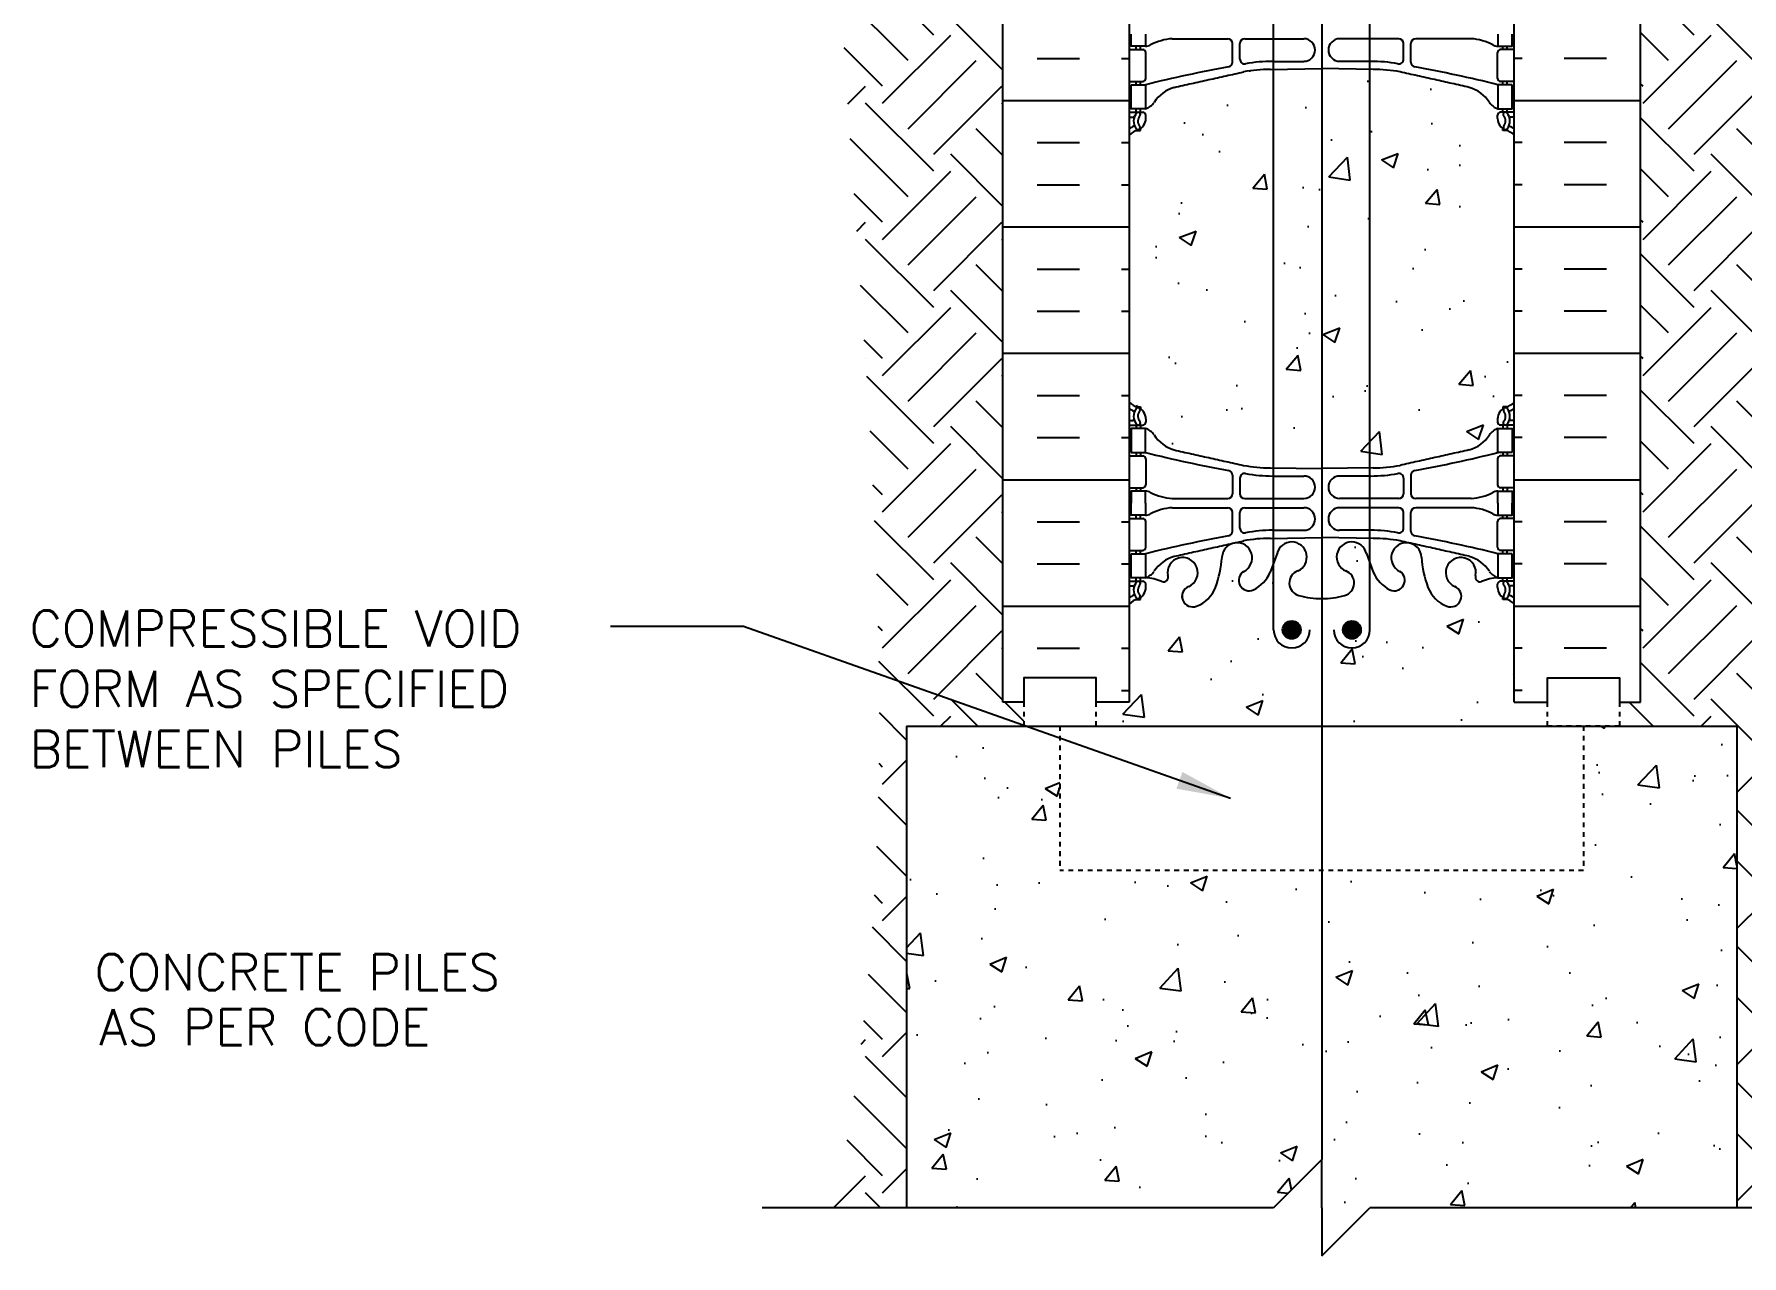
# Model space of a CAD drawing. Header units: inches. Extents: x 269.3 to 322.7, y 44.6 to 95.9.
# Drawn here: x 269.35 to 304.82, y 44.56 to 69.93 of the extents above; entities that cross this region are included whole.
import ezdxf
from ezdxf.enums import TextEntityAlignment as Align

# ---------------------------------------------------------------- set-up
doc = ezdxf.new("R2010")
doc.units = ezdxf.units.IN
doc.header["$LTSCALE"] = 0.5
doc.header["$MEASUREMENT"] = 0
doc.linetypes.add('DASHED2', pattern=[0.375, 0.25, -0.125])
doc.linetypes.add('HIDDEN2', pattern=[0.1875, 0.125, -0.0625])
for name, color, linetype in [('HATCH', 12, 'Continuous'), ('line25', 2, 'Continuous'), ('LINE3', 3, 'Continuous'), ('LINE50', 5, 'Continuous'), ('LINE9', 9, 'Continuous'), ('TEXT', 4, 'Continuous'), ('Web_Edge', 9, 'Continuous')]:
    doc.layers.add(name, color=color, linetype=linetype)
doc.styles.add('DIM', font='romans.shx', dxfattribs={"width": 0.7})
doc.styles.add('ROMANS', font='romans.shx', dxfattribs={"height": 0.75})
doc.dimstyles.new('ext_12', dxfattribs={"dimscale": 12, "dimtxt": 0.09375, "dimasz": 0.09375, "dimexe": 0.09375, "dimexo": 0.0625, "dimgap": 0.0625, "dimtad": 1, "dimdec": 1, "dimzin": 3, "dimdsep": 46, "dimlunit": 4, "dimtxsty": 'DIM', "dimcen": 0.09, "dimdle": 0.09375, "dimclrt": 4, "dimadec": 0, "dimazin": 0, "dimtfac": 1, "dimtdec": 1, "dimtmove": 2, "dimatfit": 3, "dimfxl": 1, "dimfrac": 2, "dimtolj": 1, "dimtzin": 0, "dimarcsym": 0})
pattern_1 = [(51, (0, 0), (3.59123, -0.251123), [0.375, -4.125]), (356, (0, 0), (-0.75929, 3.74828), [0.3, -3.3]), (101.4514, (0.2993, -0.021), (2.831944, 3.497155), [0.3187, -3.50571]), (47.1842, (-0.0175, 1), (5.349836, -0.73434), [0.5625, -6.1875]), (97.6356, (0.4284, 0.9387), (4.5876, 4.95141), [0.47805, -5.258565]), (352.1842, (-0.0175, 1), (4.58759, 4.95141), [0.45, -4.95]), (22, (0.4868, 0.7586), (3.019214, -1.9607), [0.375, -4.125]), (327, (0.487, 0.7586), (1.153113, 3.64643), [0.3, -3.3]), (72.4514, (0.7384, 0.5952), (4.17233, 1.685726), [0.3187, -3.50571]), (38.5, (0, 0), (0.031741, 1.665277), [0, -3.26, 0, -3.35, 0, -3.3125]), (8.5, (0, 0), (1.28073, 1.994714), [0, -1.91, 0, -3.185, 0, -1.2625]), (328.5, (-1.1148, -0.0195), (2.670674, -0.066175), [0, -1.25, 0, -3.9, 0, -5.175]), (318.5, (-1.6148, -0.0282), (2.906751, 0.551339), [0, -1.625, 0, -2.59, 0, -3.675])]

msp = doc.modelspace()

# ---------------------------------------------------------------- hatches: boundary and pattern name
at = {"layer": 'HATCH'}
h = msp.add_hatch(dxfattribs=at)
h.set_pattern_fill('EARTH', color=256, scale=8, angle=45, style=0)
h.set_pattern_definition([(45, (-158.8588, -23.0793), (2e-16, 2.828427), [2, -2]), (45, (-159.3891, -22.549), (2e-16, 2.828427), [2, -2]), (45, (-159.9194, -22.0186), (2e-16, 2.828427), [2, -2]), (135, (-159.9194, -21.665), (-2.828427, 4e-16), [2, -2]), (135, (-159.3891, -21.1347), (-2.828427, 4e-16), [2, -2]), (135, (-158.8588, -20.6044), (-2.828427, 4e-16), [2, -2])])
edge = h.paths.add_edge_path()
edge.add_line((284.887, 87.951), (289.472, 87.951))
edge.add_line((289.472, 87.951), (289.472, 74.056))
edge.add_line((289.472, 74.056), (289.472, 56.056))
edge.add_line((289.472, 56.056), (289.909, 56.056))
edge.add_line((289.909, 56.056), (289.909, 55.556))
edge.add_line((289.909, 55.556), (287.472, 55.556))
edge.add_line((287.472, 55.556), (287.472, 45.556))
edge.add_line((287.472, 45.556), (285.972, 45.556))
edge.add_spline(control_points=[(285.972, 45.556), (287.839, 54.602), (285.566, 68.867), (285.943, 82.846), (284.887, 87.951)], knot_values=[5.103042, 5.103042, 5.103042, 5.103042, 32.127747, 47.716315, 47.716315, 47.716315, 47.716315], degree=3, periodic=0)
h = msp.add_hatch(dxfattribs=at)
h.set_pattern_fill('EARTH', color=256, scale=8, angle=45, style=0)
h.set_pattern_definition([(45, (-162.8588, -23.0793), (2e-16, 2.828427), [2, -2]), (45, (-163.3891, -22.549), (2e-16, 2.828427), [2, -2]), (45, (-163.9194, -22.0186), (2e-16, 2.828427), [2, -2]), (135, (-163.9194, -21.665), (-2.828427, 4e-16), [2, -2]), (135, (-163.3891, -21.1347), (-2.828427, 4e-16), [2, -2]), (135, (-162.8588, -20.6044), (-2.828427, 4e-16), [2, -2])])
edge = h.paths.add_edge_path()
edge.add_line((307.307, 87.951), (302.722, 87.951))
edge.add_line((302.722, 87.951), (302.722, 74.056))
edge.add_line((302.722, 74.056), (302.722, 56.056))
edge.add_line((302.722, 56.056), (302.284, 56.056))
edge.add_line((302.284, 56.056), (302.284, 55.556))
edge.add_line((302.284, 55.556), (304.722, 55.556))
edge.add_line((304.722, 55.556), (304.722, 45.556))
edge.add_line((304.722, 45.556), (306.222, 45.556))
edge.add_spline(control_points=[(306.222, 45.556), (304.355, 54.602), (306.978, 68.867), (306.251, 82.846), (307.307, 87.951)], knot_values=[5.103042, 5.103042, 5.103042, 5.103042, 32.127747, 47.716315, 47.716315, 47.716315, 47.716315], degree=3, periodic=0)
h = msp.add_hatch(dxfattribs=at)
h.set_pattern_fill('AR-CONC', color=256, scale=0.5)
h.set_pattern_definition([(50, (0, 0), (3.5863, -0.31376), [0.375, -4.125]), (355, (0, 0), (-0.693757, 3.76096), [0.3, -3.3]), (100.4514, (0.299, -0.026), (2.892544, 3.4472), [0.3187, -3.50571]), (46.1842, (0, 1), (5.336207, -0.827596), [0.5625, -6.1875]), (96.6356, (0.4447, 0.931), (4.67331, 4.87059), [0.47805, -5.25857]), (351.1842, (0, 1), (4.67331, 4.87059), [0.45, -4.95]), (21, (0.5, 0.75), (2.984535, -2.013094), [0.375, -4.125]), (326, (0.5, 0.75), (1.216577, 3.62575), [0.3, -3.3]), (71.4514, (0.7487, 0.5822), (4.20111, 1.612656), [0.3187, -3.50571]), (37.5, (0, 0), (0.0607993, 1.6644693), [0, -3.26, 0, -3.35, 0, -3.3125]), (7.5, (0, 0), (1.315348, 1.972059), [0, -1.91, 0, -3.185, 0, -1.2625]), (327.5, (-1.115, 0), (2.669112, -0.1127744), [0, -1.25, 0, -3.9, 0, -5.175]), (317.5, (-1.615, 0), (2.91593, 0.500525), [0, -1.625, 0, -2.59, 0, -3.675])])
edge = h.paths.add_edge_path()
edge.add_line((295.098, 69.194), (295.03, 69.193))
edge.add_arc((295.025, 66.21), 2.984, 89.9005, 100.7454)
edge.add_spline(control_points=[(294.469, 69.141), (293.031, 68.821)], knot_values=[0, 0, 1, 1], degree=1, periodic=0)
edge.add_arc((293.239, 68.107), 0.743, 106.1893, 145.772)
edge.add_arc((292.315, 68.718), 0.364, 289.6613, 327.9576, ccw=False)
edge.add_line((292.438, 68.375), (292.333, 68.375))
edge.add_line((292.333, 68.375), (292.333, 68.305))
edge.add_line((292.333, 68.305), (292.38, 68.305))
edge.add_arc((292.38, 68.243), 0.0625, 0, 90, ccw=False)
edge.add_line((292.443, 68.243), (292.443, 68.175))
edge.add_arc((292.193, 68.175), 0.25, 304.0558, 360, ccw=False)
edge.add_line((292.333, 67.968), (292.333, 67.926))
edge.add_line((292.333, 67.926), (292.243, 67.926))
edge.add_arc((292.443, 67.468), 0.5, 113.5782, 133.7891)
edge.add_line((292.097, 67.829), (292.097, 62.283))
edge.add_arc((292.443, 62.644), 0.5, 226.2109, 246.4218)
edge.add_line((292.243, 62.185), (292.333, 62.185))
edge.add_line((292.333, 62.185), (292.333, 62.144))
edge.add_arc((292.193, 61.936), 0.25, 0, 55.9442, ccw=False)
edge.add_line((292.443, 61.936), (292.443, 61.869))
edge.add_arc((292.38, 61.869), 0.0625, -90, 0, ccw=False)
edge.add_line((292.38, 61.806), (292.333, 61.806))
edge.add_line((292.333, 61.806), (292.333, 61.736))
edge.add_line((292.333, 61.736), (292.438, 61.736))
edge.add_arc((292.315, 61.394), 0.364, 32.0424, 70.3387, ccw=False)
edge.add_arc((293.239, 62.005), 0.743, 214.228, 253.8107)
edge.add_spline(control_points=[(293.031, 61.291), (294.469, 60.971)], knot_values=[0, 0, 1, 1], degree=1, periodic=0)
edge.add_arc((295.025, 63.902), 2.984, 259.2546, 270.0995)
edge.add_line((295.03, 60.918), (295.098, 60.917))
edge.add_line((295.098, 60.917), (295.098, 69.194))
h.paths.add_polyline_path([(296.097, 69.209), (295.098, 69.194), (295.098, 60.917), (296.097, 60.903)])
h.paths.add_polyline_path([(297.098, 69.194), (296.097, 69.209), (296.097, 60.903), (297.098, 60.917)])
edge = h.paths.add_edge_path()
edge.add_arc((299.751, 67.468), 0.5, 46.2109, 66.4218)
edge.add_line((299.951, 67.926), (299.861, 67.926))
edge.add_line((299.861, 67.926), (299.861, 67.968))
edge.add_arc((300.001, 68.175), 0.25, 180, 235.9442, ccw=False)
edge.add_line((299.751, 68.175), (299.751, 68.243))
edge.add_arc((299.813, 68.243), 0.0625, 90, 180, ccw=False)
edge.add_line((299.813, 68.305), (299.861, 68.305))
edge.add_line((299.861, 68.305), (299.861, 68.375))
edge.add_line((299.861, 68.375), (299.756, 68.375))
edge.add_arc((299.878, 68.718), 0.364, 212.0424, 250.3387, ccw=False)
edge.add_arc((298.955, 68.107), 0.743, 34.228, 73.8107)
edge.add_spline(control_points=[(299.162, 68.821), (297.725, 69.141)], knot_values=[0, 0, 1, 1], degree=1, periodic=0)
edge.add_arc((297.169, 66.21), 2.984, 79.2546, 90.0995)
edge.add_line((297.163, 69.193), (297.098, 69.194))
edge.add_line((297.098, 69.194), (297.098, 60.917))
edge.add_line((297.098, 60.917), (297.163, 60.918))
edge.add_arc((297.169, 63.902), 2.984, 269.9005, 280.7454)
edge.add_spline(control_points=[(297.725, 60.971), (299.162, 61.291)], knot_values=[0, 0, 1, 1], degree=1, periodic=0)
edge.add_arc((298.955, 62.005), 0.743, 286.1893, 325.772)
edge.add_arc((299.878, 61.394), 0.364, 109.6613, 147.9576, ccw=False)
edge.add_line((299.756, 61.736), (299.861, 61.736))
edge.add_line((299.861, 61.736), (299.861, 61.806))
edge.add_line((299.861, 61.806), (299.813, 61.806))
edge.add_arc((299.813, 61.869), 0.0625, 180, 270, ccw=False)
edge.add_line((299.751, 61.869), (299.751, 61.936))
edge.add_arc((300.001, 61.936), 0.25, 124.0558, 180, ccw=False)
edge.add_line((299.861, 62.144), (299.861, 62.185))
edge.add_line((299.861, 62.185), (299.951, 62.185))
edge.add_arc((299.751, 62.644), 0.5, 293.5782, 313.7891)
edge.add_line((300.097, 62.283), (300.097, 67.829))
edge = h.paths.add_edge_path()
edge.add_line((295.098, 87.194), (295.03, 87.193))
edge.add_arc((295.025, 84.21), 2.984, 89.9005, 100.7454)
edge.add_spline(control_points=[(294.469, 87.141), (293.031, 86.821)], knot_values=[0, 0, 1, 1], degree=1, periodic=0)
edge.add_arc((293.239, 86.107), 0.743, 106.1893, 145.772)
edge.add_arc((292.315, 86.718), 0.364, 289.6613, 327.9576, ccw=False)
edge.add_line((292.438, 86.375), (292.333, 86.375))
edge.add_line((292.333, 86.375), (292.333, 86.305))
edge.add_line((292.333, 86.305), (292.38, 86.305))
edge.add_arc((292.38, 86.243), 0.0625, 0, 90, ccw=False)
edge.add_line((292.443, 86.243), (292.443, 86.175))
edge.add_arc((292.193, 86.175), 0.25, 304.0558, 360, ccw=False)
edge.add_line((292.333, 85.968), (292.333, 85.926))
edge.add_line((292.333, 85.926), (292.243, 85.926))
edge.add_arc((292.443, 85.468), 0.5, 113.5782, 133.7891)
edge.add_line((292.097, 85.829), (292.097, 80.283))
edge.add_arc((292.443, 80.644), 0.5, 226.2109, 246.4218)
edge.add_line((292.243, 80.185), (292.333, 80.185))
edge.add_line((292.333, 80.185), (292.333, 80.144))
edge.add_arc((292.193, 79.936), 0.25, 0, 55.9442, ccw=False)
edge.add_line((292.443, 79.936), (292.443, 79.869))
edge.add_arc((292.38, 79.869), 0.0625, -90, 0, ccw=False)
edge.add_line((292.38, 79.806), (292.333, 79.806))
edge.add_line((292.333, 79.806), (292.333, 79.736))
edge.add_line((292.333, 79.736), (292.438, 79.736))
edge.add_arc((292.315, 79.394), 0.364, 32.0424, 70.3387, ccw=False)
edge.add_arc((293.239, 80.005), 0.743, 214.228, 253.8107)
edge.add_spline(control_points=[(293.031, 79.291), (294.469, 78.971)], knot_values=[0, 0, 1, 1], degree=1, periodic=0)
edge.add_arc((295.025, 81.902), 2.984, 259.2546, 270.0995)
edge.add_line((295.03, 78.918), (295.098, 78.917))
edge.add_line((295.098, 78.917), (295.098, 87.194))
h.paths.add_polyline_path([(296.097, 87.209), (295.098, 87.194), (295.098, 78.917), (296.097, 78.903)])
h.paths.add_polyline_path([(297.098, 87.194), (296.097, 87.209), (296.097, 78.903), (297.098, 78.917)])
edge = h.paths.add_edge_path()
edge.add_arc((299.751, 85.468), 0.5, 46.2109, 66.4218)
edge.add_line((299.951, 85.926), (299.861, 85.926))
edge.add_line((299.861, 85.926), (299.861, 85.968))
edge.add_arc((300.001, 86.175), 0.25, 180, 235.9442, ccw=False)
edge.add_line((299.751, 86.175), (299.751, 86.243))
edge.add_arc((299.813, 86.243), 0.0625, 90, 180, ccw=False)
edge.add_line((299.813, 86.305), (299.861, 86.305))
edge.add_line((299.861, 86.305), (299.861, 86.375))
edge.add_line((299.861, 86.375), (299.756, 86.375))
edge.add_arc((299.878, 86.718), 0.364, 212.0424, 250.3387, ccw=False)
edge.add_arc((298.955, 86.107), 0.743, 34.228, 73.8107)
edge.add_spline(control_points=[(299.162, 86.821), (297.725, 87.141)], knot_values=[0, 0, 1, 1], degree=1, periodic=0)
edge.add_arc((297.169, 84.21), 2.984, 79.2546, 90.0995)
edge.add_line((297.163, 87.193), (297.098, 87.194))
edge.add_line((297.098, 87.194), (297.098, 78.917))
edge.add_line((297.098, 78.917), (297.163, 78.918))
edge.add_arc((297.169, 81.902), 2.984, 269.9005, 280.7454)
edge.add_spline(control_points=[(297.725, 78.971), (299.162, 79.291)], knot_values=[0, 0, 1, 1], degree=1, periodic=0)
edge.add_arc((298.955, 80.005), 0.743, 286.1893, 325.772)
edge.add_arc((299.878, 79.394), 0.364, 109.6613, 147.9576, ccw=False)
edge.add_line((299.756, 79.736), (299.861, 79.736))
edge.add_line((299.861, 79.736), (299.861, 79.806))
edge.add_line((299.861, 79.806), (299.813, 79.806))
edge.add_arc((299.813, 79.869), 0.0625, 180, 270, ccw=False)
edge.add_line((299.751, 79.869), (299.751, 79.936))
edge.add_arc((300.001, 79.936), 0.25, 124.0558, 180, ccw=False)
edge.add_line((299.861, 80.144), (299.861, 80.185))
edge.add_line((299.861, 80.185), (299.951, 80.185))
edge.add_arc((299.751, 80.644), 0.5, 293.5782, 313.7891)
edge.add_line((300.097, 80.283), (300.097, 85.829))
h = msp.add_hatch(dxfattribs=at)
h.set_pattern_fill('INSUL', color=256, scale=7, style=0)
h.set_pattern_definition([(0, (-2634.0648, -340.9536), (0, 2.625), []), (0, (-2634.0648, -340.0786), (0, 2.625), [0.875, -0.875]), (0, (-2634.0648, -339.2036), (0, 2.625), [0.875, -0.875])])
h.paths.add_polyline_path([(289.472, 56.056), (289.909, 56.056), (289.909, 56.556), (291.409, 56.556), (291.409, 56.056), (292.097, 56.056), (292.097, 74.056), (291.409, 74.056), (291.409, 74.556), (289.909, 74.556), (289.909, 74.056), (289.472, 74.056)])
h = msp.add_hatch(dxfattribs=at)
h.set_pattern_fill('INSUL', color=256, scale=7, style=0)
h.set_pattern_definition([(180, (3226.2584, -340.9536), (0, 2.625), []), (180, (3226.2584, -340.0786), (0, 2.625), [0.875, -0.875]), (180, (3226.2584, -339.2036), (0, 2.625), [0.875, -0.875])])
h.paths.add_polyline_path([(302.722, 56.056), (302.284, 56.056), (302.284, 56.556), (300.784, 56.556), (300.784, 56.056), (300.097, 56.056), (300.097, 74.056), (300.784, 74.056), (300.784, 74.556), (302.284, 74.556), (302.284, 74.056), (302.722, 74.056)])
h = msp.add_hatch(dxfattribs=at)
h.set_pattern_fill('AR-CONC', color=256, scale=0.5, angle=1, style=0)
h.set_pattern_definition(pattern_1)
h.paths.add_polyline_path([(295.025, 58.752, -0.173075), (294.679, 58.385, -0.940793), (294.476, 58.768, 1.702394), (294.026, 59.081, -0.069923), (293.889, 58.437, -0.21345), (293.497, 58.048, -1), (293.334, 58.456, 2.087231), (292.9, 58.681, -0.669601), (292.767, 58.561, 0.085348), (292.438, 58.636), (292.333, 58.636), (292.333, 58.566), (292.38, 58.566, -0.414214), (292.443, 58.504), (292.443, 58.436, -0.249069), (292.333, 58.229), (292.333, 58.188), (292.243, 58.188, 0.088416), (292.097, 58.09), (292.097, 56.056), (291.409, 56.056), (291.409, 55.556), (296.244, 55.556), (296.244, 58.211, -0.020939), (296.097, 58.206, -0.068475), (295.623, 58.268, -0.734872), (295.6, 58.779, 1.612474), (295.168, 59.139)])
h.paths.add_polyline_path([(295.285, 57.554, -1), (295.66, 57.554, -1)], flags=16)
h = msp.add_hatch(dxfattribs=at)
h.set_pattern_fill('AR-CONC', color=256, scale=0.5, angle=1, style=0)
h.set_pattern_definition(pattern_1)
h.paths.add_polyline_path([(300.097, 58.09, 0.088416), (299.951, 58.188), (299.861, 58.188), (299.861, 58.229, -0.249069), (299.751, 58.436), (299.751, 58.504, -0.414214), (299.813, 58.566), (299.861, 58.566), (299.861, 58.636), (299.756, 58.636, 0.085348), (299.426, 58.561, -0.669601), (299.294, 58.681, 2.087231), (298.86, 58.456, -1), (298.697, 58.048, -0.21345), (298.304, 58.437, -0.069923), (298.167, 59.081, 1.702394), (297.718, 58.768, -0.940793), (297.514, 58.385, -0.173075), (297.168, 58.752), (297.026, 59.139, 1.612474), (296.594, 58.779, -0.734872), (296.571, 58.268, -0.047469), (296.244, 58.211), (296.244, 55.556), (300.784, 55.556), (300.784, 56.056), (300.097, 56.056)])
h.paths.add_polyline_path([(296.535, 57.554, -1), (296.91, 57.554, -1)], flags=16)
h = msp.add_hatch(dxfattribs=at)
h.set_pattern_fill('AR-CONC', color=256, scale=0.5, angle=1, style=0)
h.set_pattern_definition(pattern_1)
h.paths.add_polyline_path([(304.722, 55.556), (301.534, 55.556), (301.534, 52.556), (296.244, 52.556), (290.659, 52.543), (290.659, 55.556), (287.472, 55.556), (287.472, 45.556), (295.097, 45.556), (296.097, 46.556), (296.097, 44.556), (297.097, 45.556), (304.722, 45.556)])
at = {"layer": 'LINE3'}
for points in [[(295.66, 57.554, 1), (295.285, 57.554, 1)], [(296.535, 57.554, 1), (296.91, 57.554, 1)]]:
    msp.add_hatch(color=256, dxfattribs=at).paths.add_polyline_path(points)

# ---------------------------------------------------------------- linework, layer by layer
at = {"layer": 'HATCH', "linetype": 'HIDDEN2'}
for p, q in [((290.659, 55.556), (290.659, 52.556)), ((301.534, 55.556), (301.534, 52.556)), ((301.534, 52.556), (290.659, 52.556))]:
    msp.add_line(p, q, dxfattribs=at)
at = {"layer": 'line25'}
for p, q in [((292.097, 74.056), (292.097, 56.056)), ((300.097, 56.056), (300.097, 74.056))]:
    msp.add_line(p, q, dxfattribs=at)
at = {"layer": 'LINE3'}
for p, q in [((296.097, 94.219), (296.097, 46.556)), ((295.098, 57.554), (295.098, 89.046)), ((297.098, 57.554), (297.098, 89.046))]:
    msp.add_line(p, q, dxfattribs=at)
for centre in [(295.473, 57.554), (296.723, 57.554)]:
    msp.add_circle(centre, 0.188, dxfattribs=at)
for centre in [(295.473, 57.554), (296.723, 57.554)]:
    msp.add_arc(centre, 0.375, 180, 0, dxfattribs=at)
at = {"layer": 'LINE50'}
for p, q in [((289.472, 56.056), (289.472, 74.056)), ((302.722, 56.056), (302.722, 74.056)), ((287.472, 55.556), (287.472, 45.556)), ((287.472, 55.556), (304.722, 55.556)), ((304.722, 55.556), (304.722, 45.556))]:
    msp.add_line(p, q, dxfattribs=at)
for points in [[(292.097, 56.056), (291.409, 56.056), (291.409, 56.556), (289.909, 56.556), (289.909, 56.056), (289.472, 56.056)], [(300.097, 56.056), (300.784, 56.056), (300.784, 56.556), (302.284, 56.556), (302.284, 56.056), (302.722, 56.056)]]:
    msp.add_lwpolyline(points, dxfattribs=at)
at = {"layer": 'LINE9'}
for p, q in [((296.097, 46.556), (295.097, 45.556)), ((296.097, 45.556), (296.097, 46.556)), ((295.097, 45.556), (284.472, 45.556)), ((296.097, 44.556), (297.097, 45.556)), ((296.097, 45.556), (296.097, 44.556)), ((307.722, 45.556), (297.097, 45.556))]:
    msp.add_line(p, q, dxfattribs=at)
at = {"layer": 'LINE9', "linetype": 'DASHED2', "ltscale": 0.15}
for points in [[(289.909, 56.056), (289.909, 56.056), (289.909, 55.556), (291.409, 55.556), (291.409, 56.056), (291.409, 56.056)], [(302.284, 56.056), (302.284, 56.056), (302.284, 55.556), (300.784, 55.556), (300.784, 56.056), (300.784, 56.056)]]:
    msp.add_lwpolyline(points, dxfattribs=at)
at = {"layer": 'TEXT'}
msp.add_lwpolyline([(290.153, 50.394, 0, 0.36, 0), (289.073, 50.394, 0, 0, 0), (279.957, 50.394, 0, 0, 0)], format="xyseb", dxfattribs=at)
at = {"layer": 'Web_Edge'}
for p, q in [((292.097, 69.605), (292.38, 69.605)), ((292.243, 69.605), (292.243, 69.675)), ((292.333, 69.605), (292.333, 69.675)), ((292.443, 69.008), (292.443, 69.543)), ((292.991, 69.831), (294.145, 69.83)), ((294.245, 69.345), (294.245, 69.73)), ((294.397, 69.407), (294.397, 69.73)), ((294.497, 69.83), (295.724, 69.83)), ((297.696, 69.83), (296.469, 69.83)), ((297.796, 69.407), (297.796, 69.73)), ((297.949, 69.345), (297.949, 69.73)), ((299.203, 69.831), (298.049, 69.83)), ((299.751, 69.008), (299.751, 69.543)), ((300.097, 69.605), (299.813, 69.605)), ((299.861, 69.605), (299.861, 69.675)), ((299.951, 69.605), (299.951, 69.675)), ((295.03, 69.193), (296.097, 69.209)), ((295.078, 69.361), (295.724, 69.361)), ((297.163, 69.193), (296.097, 69.209)), ((297.116, 69.361), (296.469, 69.361)), ((292.097, 68.945), (292.38, 68.945)), ((292.243, 68.875), (292.243, 68.945)), ((292.333, 68.875), (292.333, 68.945)), ((300.097, 68.945), (299.813, 68.945)), ((299.861, 68.875), (299.861, 68.945)), ((299.951, 68.875), (299.951, 68.945)), ((292.097, 68.305), (292.38, 68.305)), ((292.097, 68.205), (292.175, 68.205)), ((292.243, 68.305), (292.243, 68.375)), ((292.333, 68.305), (292.333, 68.375)), ((292.443, 68.175), (292.443, 68.243)), ((299.751, 68.175), (299.751, 68.243)), ((300.097, 68.305), (299.813, 68.305)), ((299.861, 68.305), (299.861, 68.375)), ((299.951, 68.305), (299.951, 68.375)), ((300.097, 68.205), (300.019, 68.205)), ((292.243, 67.926), (292.333, 67.926)), ((292.333, 67.926), (292.333, 67.968)), ((299.861, 67.926), (299.861, 67.968)), ((299.951, 67.926), (299.861, 67.926)), ((292.243, 62.185), (292.333, 62.185)), ((292.333, 62.185), (292.333, 62.144)), ((299.951, 62.185), (299.861, 62.185)), ((299.861, 62.185), (299.861, 62.144)), ((292.097, 61.906), (292.175, 61.906)), ((292.097, 61.806), (292.38, 61.806)), ((292.243, 61.806), (292.243, 61.736)), ((292.333, 61.806), (292.333, 61.736)), ((292.443, 61.936), (292.443, 61.869)), ((299.751, 61.936), (299.751, 61.869)), ((300.097, 61.806), (299.813, 61.806)), ((299.861, 61.806), (299.861, 61.736)), ((299.951, 61.806), (299.951, 61.736)), ((300.097, 61.906), (300.019, 61.906)), ((292.097, 61.166), (292.38, 61.166)), ((292.243, 61.236), (292.243, 61.166)), ((292.333, 61.236), (292.333, 61.166)), ((292.443, 61.104), (292.443, 60.569)), ((299.751, 61.104), (299.751, 60.569)), ((300.097, 61.166), (299.813, 61.166)), ((299.861, 61.236), (299.861, 61.166)), ((299.951, 61.236), (299.951, 61.166)), ((294.245, 60.767), (294.245, 60.382)), ((294.397, 60.704), (294.397, 60.382)), ((295.03, 60.918), (296.097, 60.903)), ((295.078, 60.75), (295.724, 60.75)), ((297.163, 60.918), (296.097, 60.903)), ((297.116, 60.75), (296.469, 60.75)), ((297.796, 60.704), (297.796, 60.382)), ((297.949, 60.767), (297.949, 60.382)), ((292.097, 60.506), (292.38, 60.506)), ((292.243, 60.506), (292.243, 60.436)), ((292.333, 60.506), (292.333, 60.436)), ((300.097, 60.506), (299.813, 60.506)), ((299.861, 60.506), (299.861, 60.436)), ((299.951, 60.506), (299.951, 60.436)), ((292.991, 60.281), (294.145, 60.282)), ((292.991, 60.092), (294.145, 60.091)), ((294.245, 59.606), (294.245, 59.991)), ((294.397, 59.668), (294.397, 59.991)), ((294.497, 60.282), (295.724, 60.282)), ((294.497, 60.091), (295.724, 60.091)), ((297.696, 60.282), (296.469, 60.282)), ((297.696, 60.091), (296.469, 60.091)), ((297.796, 59.668), (297.796, 59.991)), ((297.949, 59.606), (297.949, 59.991)), ((299.203, 60.281), (298.049, 60.282)), ((299.203, 60.092), (298.049, 60.091)), ((292.097, 59.866), (292.38, 59.866)), ((292.243, 59.866), (292.243, 59.936)), ((292.333, 59.866), (292.333, 59.936)), ((292.443, 59.269), (292.443, 59.804)), ((295.078, 59.623), (295.724, 59.623)), ((297.116, 59.623), (296.469, 59.623)), ((299.751, 59.269), (299.751, 59.804)), ((300.097, 59.866), (299.813, 59.866)), ((299.861, 59.866), (299.861, 59.936)), ((299.951, 59.866), (299.951, 59.936)), ((295.03, 59.455), (296.097, 59.47)), ((297.163, 59.455), (296.097, 59.47)), ((292.097, 59.206), (292.38, 59.206)), ((292.243, 59.136), (292.243, 59.206)), ((292.333, 59.136), (292.333, 59.206)), ((295.168, 59.139), (295.025, 58.752)), ((297.026, 59.139), (297.168, 58.752)), ((300.097, 59.206), (299.813, 59.206)), ((299.861, 59.136), (299.861, 59.206)), ((299.951, 59.136), (299.951, 59.206)), ((292.097, 58.566), (292.38, 58.566)), ((292.243, 58.566), (292.243, 58.636)), ((292.333, 58.566), (292.333, 58.636)), ((300.097, 58.566), (299.813, 58.566)), ((299.861, 58.566), (299.861, 58.636)), ((299.951, 58.566), (299.951, 58.636)), ((292.097, 58.466), (292.175, 58.466)), ((292.243, 58.188), (292.333, 58.188)), ((292.333, 58.188), (292.333, 58.229)), ((292.443, 58.436), (292.443, 58.504)), ((299.751, 58.436), (299.751, 58.504)), ((299.861, 58.188), (299.861, 58.229)), ((299.951, 58.188), (299.861, 58.188)), ((300.097, 58.466), (300.019, 58.466))]:
    msp.add_line(p, q, dxfattribs=at)
for points in [[(292.438, 69.925), (292.438, 69.675), (292.138, 69.675), (292.138, 69.925)], [(299.756, 69.925), (299.756, 69.675), (300.056, 69.675), (300.056, 69.925)], [(292.438, 60.186), (292.438, 60.436), (292.138, 60.436), (292.138, 60.186)], [(299.756, 60.186), (299.756, 60.436), (300.056, 60.436), (300.056, 60.186)], [(292.438, 60.186), (292.438, 59.936), (292.138, 59.936), (292.138, 60.186)], [(299.756, 60.186), (299.756, 59.936), (300.056, 59.936), (300.056, 60.186)]]:
    msp.add_lwpolyline(points, dxfattribs=at)
for points in [[(292.138, 68.875), (292.438, 68.875), (292.438, 68.375), (292.138, 68.375)], [(300.056, 68.875), (299.756, 68.875), (299.756, 68.375), (300.056, 68.375)], [(292.138, 61.236), (292.438, 61.236), (292.438, 61.736), (292.138, 61.736)], [(300.056, 61.236), (299.756, 61.236), (299.756, 61.736), (300.056, 61.736)], [(292.138, 59.136), (292.438, 59.136), (292.438, 58.636), (292.138, 58.636)], [(300.056, 59.136), (299.756, 59.136), (299.756, 58.636), (300.056, 58.636)]]:
    msp.add_lwpolyline(points, close=True, dxfattribs=at)
for centre, radius, start, end in [((292.38, 69.543), 0.0625, 0, 90), ((292.434, 69.894), 0.219, 271.08, 299.5063), ((293.075, 68.674), 1.16, 94.1968, 117.4156), ((294.145, 69.73), 0.1, 0, 89.9612), ((294.497, 69.73), 0.1, 90, 180), ((295.724, 69.596), 0.234, 270, 90), ((296.469, 69.596), 0.234, 90, 270), ((297.696, 69.73), 0.1, 0, 90), ((298.049, 69.73), 0.1, 90.0388, 180), ((299.118, 68.674), 1.16, 62.5844, 85.8032), ((299.76, 69.894), 0.219, 240.4937, 268.92), ((299.813, 69.543), 0.0625, 90, 180), ((299.246, 41.455), 28.253, 100.3657, 103.9448), ((294.145, 69.345), 0.1, 280.3657, 0), ((294.497, 69.407), 0.1, 180, 280.7454), ((295.025, 66.21), 2.984, 89.9005, 100.7454), ((295.072, 66.377), 2.984, 89.9005, 100.7454), ((297.121, 66.377), 2.984, 79.2546, 90.0995), ((297.169, 66.21), 2.984, 79.2546, 90.0995), ((297.696, 69.407), 0.1, 259.2546, 0), ((298.049, 69.345), 0.1, 180, 259.6343), ((292.947, 41.455), 28.253, 76.0552, 79.6343), ((292.38, 69.008), 0.0625, 270, 0), ((299.813, 69.008), 0.0625, 180, 270), ((292.315, 68.718), 0.364, 289.6613, 325.0225), ((293.239, 68.107), 0.743, 106.1893, 147.2081), ((298.955, 68.107), 0.743, 32.7919, 73.8107), ((299.878, 68.718), 0.364, 214.9775, 250.3387), ((292.175, 68.186), 0.0196, 344.5099, 90.5968), ((292.437, 68.121), 0.25, 137.5391, 219.8855), ((292.285, 68.259), 0.045, 317.5391, 137.5391), ((292.193, 68.175), 0.25, 289.4712, 360), ((292.437, 68.121), 0.16, 137.5391, 219.9999), ((292.38, 68.243), 0.0625, 360, 90), ((299.813, 68.243), 0.0625, 90, 180), ((300.001, 68.175), 0.25, 180, 250.5288), ((299.908, 68.259), 0.045, 42.4609, 222.4609), ((299.757, 68.121), 0.16, 320.0001, 42.4609), ((299.757, 68.121), 0.25, 320.1145, 42.4609), ((300.019, 68.186), 0.0196, 89.4032, 195.4901), ((292.443, 67.468), 0.6, 114.9252, 125.2168), ((292.443, 67.468), 0.5, 109.4712, 133.7891), ((292.181, 68.031), 0.021, 296.0043, 16.536), ((292.279, 67.99), 0.045, 220.8121, 38.552), ((299.915, 67.99), 0.045, 141.448, 319.1879), ((299.751, 67.468), 0.5, 46.2109, 70.5288), ((300.013, 68.031), 0.021, 163.464, 243.9957), ((299.751, 67.468), 0.6, 54.7832, 65.0748), ((292.443, 62.644), 0.5, 226.2109, 250.5288), ((292.443, 62.644), 0.6, 234.7832, 245.0748), ((292.437, 61.991), 0.25, 140.1145, 222.4609), ((292.181, 62.081), 0.021, 343.464, 63.9957), ((292.279, 62.122), 0.045, 321.448, 139.1879), ((292.193, 61.936), 0.25, 0, 70.5288), ((292.437, 61.991), 0.16, 140.0001, 222.4609), ((300.001, 61.936), 0.25, 109.4712, 180), ((299.915, 62.122), 0.045, 40.8121, 218.552), ((299.757, 61.991), 0.16, 317.5391, 39.9999), ((299.751, 62.644), 0.5, 289.4712, 313.7891), ((299.757, 61.991), 0.25, 317.5391, 39.8855), ((300.013, 62.081), 0.021, 116.0043, 196.536), ((299.751, 62.644), 0.6, 294.9252, 305.2168), ((292.175, 61.926), 0.0196, 269.4032, 15.4901), ((292.285, 61.853), 0.045, 222.4609, 42.4609), ((292.38, 61.869), 0.0625, 270, 0), ((292.315, 61.394), 0.364, 34.9775, 70.3387), ((299.878, 61.394), 0.364, 109.6613, 145.0225), ((299.813, 61.869), 0.0625, 180, 270), ((299.908, 61.853), 0.045, 137.5391, 317.5391), ((300.019, 61.926), 0.0196, 164.5099, 270.5968), ((293.239, 62.005), 0.743, 212.7919, 253.8107), ((298.955, 62.005), 0.743, 286.1893, 327.2081), ((292.38, 61.104), 0.0625, 0, 90), ((299.246, 88.657), 28.253, 256.0552, 259.6343), ((292.947, 88.657), 28.253, 280.3657, 283.9448), ((299.813, 61.104), 0.0625, 90, 180), ((294.145, 60.767), 0.1, 360, 79.6343), ((294.497, 60.704), 0.1, 79.2546, 180), ((295.025, 63.902), 2.984, 259.2546, 270.0995), ((295.072, 63.734), 2.984, 259.2546, 270.0995), ((295.724, 60.516), 0.234, 270, 90), ((296.469, 60.516), 0.234, 90, 270), ((297.121, 63.734), 2.984, 269.9005, 280.7454), ((297.169, 63.902), 2.984, 269.9005, 280.7454), ((297.696, 60.704), 0.1, 0, 100.7454), ((298.049, 60.767), 0.1, 100.3657, 180), ((292.38, 60.569), 0.0625, 270, 0), ((292.434, 60.218), 0.219, 60.4937, 88.92), ((293.075, 61.438), 1.16, 242.5844, 265.8032), ((294.145, 60.382), 0.1, 270.0388, 360), ((294.497, 60.382), 0.1, 180, 270), ((297.696, 60.382), 0.1, 270, 0), ((298.049, 60.382), 0.1, 180, 269.9612), ((299.118, 61.438), 1.16, 274.1968, 297.4156), ((299.76, 60.218), 0.219, 91.08, 119.5063), ((299.813, 60.569), 0.0625, 180, 270), ((292.434, 60.155), 0.219, 271.08, 299.5063), ((293.075, 58.935), 1.16, 94.1968, 117.4156), ((294.145, 59.991), 0.1, 0, 89.9612), ((294.497, 59.991), 0.1, 90, 180), ((295.724, 59.857), 0.234, 270, 90), ((296.469, 59.857), 0.234, 90, 270), ((297.696, 59.991), 0.1, 0, 90), ((298.049, 59.991), 0.1, 90.0388, 180), ((299.118, 58.935), 1.16, 62.5844, 85.8032), ((299.76, 60.155), 0.219, 240.4937, 268.92), ((292.38, 59.804), 0.0625, 0, 90), ((294.145, 59.606), 0.1, 280.3657, 0), ((294.497, 59.668), 0.1, 180, 280.7454), ((295.072, 56.639), 2.984, 89.9005, 100.7454), ((297.121, 56.639), 2.984, 79.2546, 90.0995), ((297.696, 59.668), 0.1, 259.2546, 0), ((298.049, 59.606), 0.1, 180, 259.6343), ((299.813, 59.804), 0.0625, 90, 180), ((292.38, 59.269), 0.0625, 270, 0), ((299.246, 31.716), 28.253, 100.3657, 103.9448), ((294.338, 59.05), 0.314, 296.0652, 177.2643), ((295.025, 56.471), 2.984, 89.9005, 100.7454), ((295.473, 59.066), 0.314, 293.8084, 166.5854), ((296.721, 59.066), 0.314, 13.4146, 246.1916), ((297.169, 56.471), 2.984, 79.2546, 90.0995), ((297.855, 59.05), 0.314, 2.7357, 243.9348), ((292.947, 31.716), 28.253, 76.0552, 79.6343), ((299.813, 59.269), 0.0625, 180, 270), ((293.239, 58.368), 0.743, 106.1893, 147.2081), ((293.207, 58.743), 0.314, 293.8084, 191.4114), ((291.667, 59.246), 2.365, 339.9985, 355.6105), ((300.526, 59.246), 2.365, 184.3895, 200.0015), ((298.987, 58.743), 0.314, 348.5886, 246.1916), ((298.955, 58.368), 0.743, 32.7919, 73.8107), ((292.437, 58.382), 0.25, 137.5391, 219.8855), ((292.285, 58.52), 0.045, 317.5391, 137.5391), ((292.38, 58.504), 0.0625, 360, 90), ((292.315, 58.979), 0.364, 289.6613, 325.0225), ((292.383, 57.641), 0.997, 66.8533, 86.8462), ((292.809, 58.648), 0.0968, 249.5669, 19.8449), ((294.589, 58.583), 0.217, 121.463, 294.4736), ((294.339, 59.053), 0.75, 297.0295, 336.3062), ((295.691, 58.527), 0.268, 109.9662, 255.2108), ((296.503, 58.527), 0.268, 284.7892, 70.0338), ((297.855, 59.053), 0.75, 203.6938, 242.9705), ((297.604, 58.583), 0.217, 245.5264, 58.537), ((299.385, 58.648), 0.0968, 160.1551, 290.4331), ((299.811, 57.641), 0.997, 93.1538, 113.1467), ((299.878, 58.979), 0.364, 214.9775, 250.3387), ((299.813, 58.504), 0.0625, 90, 180), ((299.908, 58.52), 0.045, 42.4609, 222.4609), ((299.757, 58.382), 0.25, 320.1145, 42.4609), ((292.443, 57.729), 0.6, 114.9252, 125.2168), ((292.443, 57.729), 0.5, 109.4712, 133.7891), ((292.175, 58.447), 0.0196, 344.5099, 90.5968), ((292.181, 58.292), 0.021, 296.0043, 16.536), ((292.279, 58.251), 0.045, 220.8121, 38.552), ((292.193, 58.436), 0.25, 289.4712, 360), ((292.437, 58.382), 0.16, 137.5391, 219.9999), ((293.415, 58.252), 0.22, 111.8037, 291.8037), ((293.258, 58.681), 0.677, 290.6803, 338.8761), ((296.085, 59.96), 1.754, 254.7082, 270.3771), ((296.108, 59.96), 1.754, 269.6229, 285.2918), ((298.935, 58.681), 0.677, 201.1239, 249.3197), ((298.778, 58.252), 0.22, 248.1963, 68.1963), ((300.001, 58.436), 0.25, 180, 250.5288), ((299.915, 58.251), 0.045, 141.448, 319.1879), ((299.757, 58.382), 0.16, 320.0001, 42.4609), ((299.751, 57.729), 0.5, 46.2109, 70.5288), ((300.013, 58.292), 0.021, 163.464, 243.9957), ((300.019, 58.447), 0.0196, 89.4032, 195.4901), ((299.751, 57.729), 0.6, 54.7832, 65.0748)]:
    msp.add_arc(centre, radius, start, end, dxfattribs=at)
for points in [[(293.031, 68.821), (294.469, 69.141)], [(299.162, 68.821), (297.725, 69.141)], [(293.031, 61.291), (294.469, 60.971)], [(299.162, 61.291), (297.725, 60.971)], [(293.031, 59.082), (294.469, 59.402)], [(299.162, 59.082), (297.725, 59.402)]]:
    msp.add_open_spline(points, degree=1, dxfattribs=at)

# ---------------------------------------------------------------- texts
at = {"layer": 'TEXT', "style": 'ROMANS'}
for s, p in [('CONCRETE PILES ', (279.536, 50.072)), (' AS PER CODE ', (278.093, 48.93))]:
    msp.add_text(s, height=0.75, dxfattribs=at).set_placement(p, align=Align.RIGHT)
at = {"layer": 'TEXT', "insert": (269.25, 56.331), "char_height": 0.75, "width": 14.45078, "attachment_point": 4, "style": 'ROMANS'}
msp.add_mtext('COMPRESSIBLE VOID FORM AS SPECIFIED BETWEEN PILES', dxfattribs=at)

# ---------------------------------------------------------------- leaders
at = {"layer": 'TEXT'}
msp.add_leader([(294.202, 54.056), (284.085, 57.628), (281.322, 57.628)], dimstyle='ext_12', override={"dimgap": 0.0625, "dimtad": 0}, dxfattribs=at)

doc.saveas('drawing.dxf')
